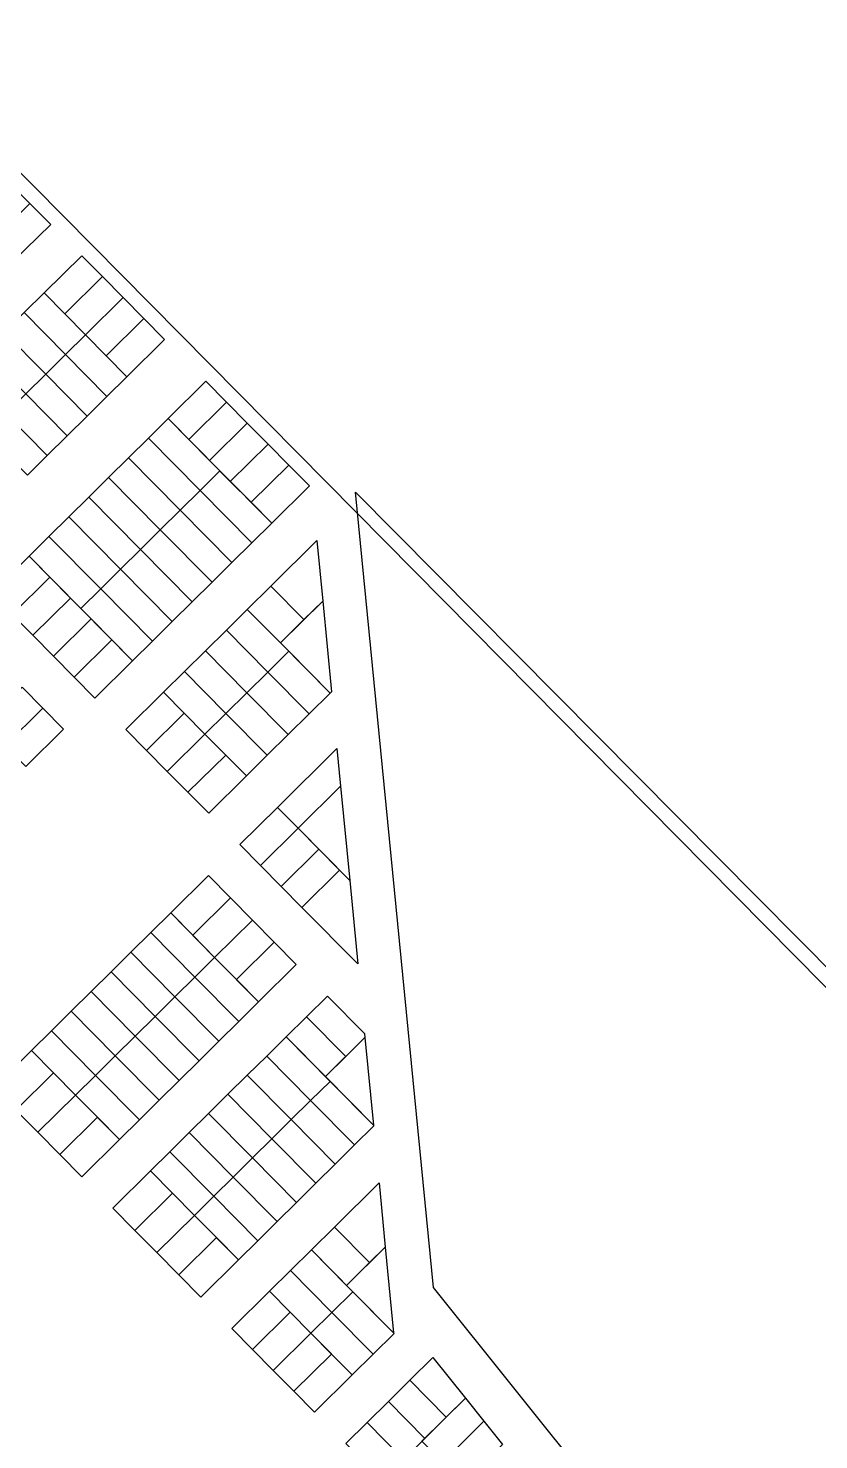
# Model space of a CAD drawing. Header units: metres. Extents: x 5590187 to 5598444, y 6961268 to 6971080.
# Drawn here: x 5596286.2 to 5596554.7, y 6968163.4 to 6968642.9 of the extents above; entities that cross this region are included whole.
import ezdxf

# ---------------------------------------------------------------- set-up
doc = ezdxf.new("R2010")
doc.units = ezdxf.units.M
doc.layers.add('zz_catastro_fontana', color=7, linetype='Continuous')

msp = doc.modelspace()

# ---------------------------------------------------------------- linework, layer by layer
at = {"layer": 'zz_catastro_fontana'}
for points in [[(5596576.84, 6968994.02), (5596914.68, 6968652.39), (5596566.27, 6968307.85), (5596228.44, 6968649.47), (5596576.84, 6968994.02)], [(5596266.93, 6968577.84), (5596279.73, 6968590.49), (5596286.76, 6968583.38), (5596273.96, 6968570.73), (5596266.93, 6968577.84)], [(5596273.96, 6968570.73), (5596286.76, 6968583.38), (5596293.79, 6968576.27), (5596280.99, 6968563.62), (5596273.96, 6968570.73)], [(5596291.54, 6968552.95), (5596304.34, 6968565.61), (5596311.37, 6968558.5), (5596298.57, 6968545.84), (5596291.54, 6968552.95)], [(5596298.57, 6968545.84), (5596311.37, 6968558.5), (5596318.4, 6968551.39), (5596305.6, 6968538.73), (5596298.57, 6968545.84)], [(5596284.78, 6968546.27), (5596291.54, 6968552.95), (5596305.6, 6968538.73), (5596298.85, 6968532.05), (5596284.78, 6968546.27)], [(5596305.6, 6968538.73), (5596318.4, 6968551.39), (5596325.43, 6968544.28), (5596312.63, 6968531.62), (5596305.6, 6968538.73)], [(5596278.03, 6968539.59), (5596284.78, 6968546.27), (5596298.85, 6968532.05), (5596292.09, 6968525.37), (5596278.03, 6968539.59)], [(5596312.63, 6968531.62), (5596325.43, 6968544.28), (5596332.46, 6968537.17), (5596319.66, 6968524.51), (5596312.63, 6968531.62)], [(5596271.27, 6968532.91), (5596278.03, 6968539.59), (5596292.09, 6968525.37), (5596285.34, 6968518.69), (5596271.27, 6968532.91)], [(5596298.85, 6968532.05), (5596305.6, 6968538.73), (5596319.66, 6968524.51), (5596312.91, 6968517.83), (5596298.85, 6968532.05)], [(5596292.09, 6968525.37), (5596298.85, 6968532.05), (5596312.91, 6968517.83), (5596306.15, 6968511.15), (5596292.09, 6968525.37)], [(5596285.34, 6968518.69), (5596292.09, 6968525.37), (5596306.15, 6968511.15), (5596299.4, 6968504.47), (5596285.34, 6968518.69)], [(5596333.73, 6968510.29), (5596346.53, 6968522.94), (5596353.56, 6968515.83), (5596340.76, 6968503.18), (5596333.73, 6968510.29)], [(5596278.58, 6968512.01), (5596285.34, 6968518.69), (5596299.4, 6968504.47), (5596292.64, 6968497.79), (5596278.58, 6968512.01)], [(5596340.76, 6968503.18), (5596353.56, 6968515.83), (5596360.59, 6968508.72), (5596347.79, 6968496.07), (5596340.76, 6968503.18)], [(5596271.83, 6968505.33), (5596278.58, 6968512.01), (5596292.64, 6968497.79), (5596285.89, 6968491.11), (5596271.83, 6968505.33)], [(5596326.97, 6968503.61), (5596333.73, 6968510.29), (5596351.31, 6968492.51), (5596344.55, 6968485.83), (5596326.97, 6968503.61)], [(5596347.79, 6968496.07), (5596360.59, 6968508.72), (5596367.62, 6968501.61), (5596354.82, 6968488.96), (5596347.79, 6968496.07)], [(5596320.22, 6968496.93), (5596326.97, 6968503.61), (5596344.55, 6968485.83), (5596337.8, 6968479.15), (5596320.22, 6968496.93)], [(5596354.82, 6968488.96), (5596367.62, 6968501.61), (5596374.65, 6968494.5), (5596361.85, 6968481.85), (5596354.82, 6968488.96)], [(5596313.46, 6968490.25), (5596320.22, 6968496.93), (5596337.8, 6968479.15), (5596331.04, 6968472.47), (5596313.46, 6968490.25)], [(5596344.55, 6968485.83), (5596351.31, 6968492.51), (5596368.89, 6968474.74), (5596362.13, 6968468.06), (5596344.55, 6968485.83)], [(5596361.85, 6968481.85), (5596374.65, 6968494.5), (5596381.68, 6968487.39), (5596368.89, 6968474.74), (5596361.85, 6968481.85)], [(5596306.71, 6968483.57), (5596313.46, 6968490.25), (5596331.04, 6968472.47), (5596324.29, 6968465.79), (5596306.71, 6968483.57)], [(5596337.8, 6968479.15), (5596344.55, 6968485.83), (5596362.13, 6968468.06), (5596355.38, 6968461.38), (5596337.8, 6968479.15)], [(5596397.37, 6968485.28), (5596588.7, 6968292.28), (5596603.93, 6968171.74), (5596621.83, 6968124.83), (5596680.43, 6968051.6), (5596722.17, 6967960.72), (5596713.71, 6967849.04), (5596672.45, 6967750.86), (5596604.34, 6967673.19), (5596517.06, 6967674.97), (5596136.27, 6968060.03), (5596189.78, 6968126.59), (5596301.01, 6968059.31), (5596454.98, 6967922.91), (5596477.33, 6967920.97), (5596539.96, 6967915.52), (5596583.16, 6967935.02), (5596597.17, 6967998.49), (5596506.6, 6968111.65), (5596423.83, 6968215.07), (5596397.37, 6968485.28)], [(5596299.95, 6968476.89), (5596306.71, 6968483.57), (5596324.29, 6968465.79), (5596317.53, 6968459.11), (5596299.95, 6968476.89)], [(5596293.2, 6968470.21), (5596299.95, 6968476.89), (5596317.53, 6968459.11), (5596310.78, 6968452.43), (5596293.2, 6968470.21)], [(5596331.04, 6968472.47), (5596337.8, 6968479.15), (5596355.38, 6968461.38), (5596348.62, 6968454.7), (5596331.04, 6968472.47)], [(5596324.29, 6968465.79), (5596331.04, 6968472.47), (5596348.62, 6968454.7), (5596341.87, 6968448.02), (5596324.29, 6968465.79)], [(5596286.44, 6968463.53), (5596293.2, 6968470.21), (5596310.78, 6968452.43), (5596304.02, 6968445.75), (5596286.44, 6968463.53)], [(5596386.21, 6968448.27), (5596379.84, 6968441.97), (5596368.59, 6968453.35), (5596384.22, 6968468.81), (5596386.21, 6968448.27)], [(5596273.64, 6968450.87), (5596286.44, 6968463.53), (5596293.48, 6968456.42), (5596280.68, 6968443.76), (5596273.64, 6968450.87)], [(5596317.53, 6968459.11), (5596324.29, 6968465.79), (5596341.87, 6968448.02), (5596335.11, 6968441.34), (5596317.53, 6968459.11)], [(5596310.78, 6968452.43), (5596317.53, 6968459.11), (5596335.11, 6968441.34), (5596328.36, 6968434.66), (5596310.78, 6968452.43)], [(5596280.68, 6968443.76), (5596293.48, 6968456.42), (5596300.51, 6968449.31), (5596287.71, 6968436.65), (5596280.68, 6968443.76)], [(5596304.02, 6968445.75), (5596310.78, 6968452.43), (5596328.36, 6968434.66), (5596321.6, 6968427.98), (5596304.02, 6968445.75)], [(5596360.59, 6968445.44), (5596368.59, 6968453.35), (5596379.84, 6968441.97), (5596371.84, 6968434.06), (5596360.59, 6968445.44)], [(5596287.71, 6968436.65), (5596300.51, 6968449.31), (5596307.54, 6968442.2), (5596294.74, 6968429.54), (5596287.71, 6968436.65)], [(5596389.19, 6968417.47), (5596388.72, 6968417), (5596371.84, 6968434.06), (5596386.21, 6968448.27), (5596389.19, 6968417.47)], [(5596353.48, 6968438.41), (5596360.59, 6968445.44), (5596374.65, 6968431.22), (5596367.54, 6968424.18), (5596353.48, 6968438.41)], [(5596294.74, 6968429.54), (5596307.54, 6968442.2), (5596314.57, 6968435.09), (5596301.77, 6968422.43), (5596294.74, 6968429.54)], [(5596346.37, 6968431.37), (5596353.48, 6968438.41), (5596367.54, 6968424.18), (5596360.43, 6968417.15), (5596346.37, 6968431.37)], [(5596301.77, 6968422.43), (5596314.57, 6968435.09), (5596321.6, 6968427.98), (5596308.8, 6968415.32), (5596301.77, 6968422.43)], [(5596339.26, 6968424.34), (5596346.37, 6968431.37), (5596360.43, 6968417.15), (5596353.32, 6968410.12), (5596339.26, 6968424.34)], [(5596367.54, 6968424.18), (5596374.65, 6968431.22), (5596388.72, 6968417), (5596381.61, 6968409.96), (5596367.54, 6968424.18)], [(5596332.15, 6968417.31), (5596339.26, 6968424.34), (5596353.32, 6968410.12), (5596346.21, 6968403.09), (5596332.15, 6968417.31)], [(5596360.43, 6968417.15), (5596367.54, 6968424.18), (5596381.61, 6968409.96), (5596374.5, 6968402.93), (5596360.43, 6968417.15)], [(5596271.28, 6968406.34), (5596284.07, 6968418.99), (5596291.11, 6968411.88), (5596278.31, 6968399.23), (5596271.28, 6968406.34)], [(5596319.35, 6968404.65), (5596332.15, 6968417.31), (5596339.18, 6968410.2), (5596326.38, 6968397.54), (5596319.35, 6968404.65)], [(5596353.32, 6968410.12), (5596360.43, 6968417.15), (5596374.5, 6968402.93), (5596367.39, 6968395.9), (5596353.32, 6968410.12)], [(5596278.31, 6968399.23), (5596291.11, 6968411.88), (5596298.14, 6968404.77), (5596285.34, 6968392.12), (5596278.31, 6968399.23)], [(5596326.38, 6968397.54), (5596339.18, 6968410.2), (5596346.21, 6968403.09), (5596333.41, 6968390.43), (5596326.38, 6968397.54)], [(5596346.21, 6968403.09), (5596353.32, 6968410.12), (5596367.39, 6968395.9), (5596360.27, 6968388.87), (5596346.21, 6968403.09)], [(5596333.41, 6968390.43), (5596346.21, 6968403.09), (5596353.24, 6968395.98), (5596340.44, 6968383.32), (5596333.41, 6968390.43)], [(5596340.44, 6968383.32), (5596353.24, 6968395.98), (5596360.27, 6968388.87), (5596347.48, 6968376.21), (5596340.44, 6968383.32)], [(5596392.29, 6968385.37), (5596377.85, 6968371.09), (5596370.82, 6968378.2), (5596391.05, 6968398.21), (5596392.29, 6968385.37)], [(5596395.39, 6968353.36), (5596377.85, 6968371.09), (5596392.29, 6968385.37), (5596395.39, 6968353.36)], [(5596358.02, 6968365.55), (5596370.82, 6968378.2), (5596377.85, 6968371.09), (5596365.06, 6968358.44), (5596358.02, 6968365.55)], [(5596365.06, 6968358.44), (5596377.85, 6968371.09), (5596384.89, 6968363.98), (5596372.09, 6968351.33), (5596365.06, 6968358.44)], [(5596372.09, 6968351.33), (5596384.89, 6968363.98), (5596391.92, 6968356.87), (5596379.12, 6968344.22), (5596372.09, 6968351.33)], [(5596395.39, 6968353.36), (5596398.13, 6968324.99), (5596379.12, 6968344.22), (5596391.92, 6968356.87), (5596395.39, 6968353.36)], [(5596334.56, 6968342.34), (5596347.36, 6968355), (5596354.85, 6968347.43), (5596342.05, 6968334.77), (5596334.56, 6968342.34)], [(5596342.05, 6968334.77), (5596354.85, 6968347.43), (5596362.3, 6968339.89), (5596349.5, 6968327.23), (5596342.05, 6968334.77)], [(5596327.8, 6968335.66), (5596334.56, 6968342.34), (5596349.5, 6968327.23), (5596342.75, 6968320.55), (5596327.8, 6968335.66)], [(5596356.96, 6968319.7), (5596349.5, 6968327.23), (5596362.3, 6968339.89), (5596369.75, 6968332.35), (5596356.96, 6968319.7)], [(5596321.05, 6968328.98), (5596327.8, 6968335.66), (5596342.75, 6968320.55), (5596335.99, 6968313.87), (5596321.05, 6968328.98)], [(5596364.44, 6968312.12), (5596356.96, 6968319.7), (5596369.75, 6968332.35), (5596377.24, 6968324.78), (5596364.44, 6968312.12)], [(5596314.3, 6968322.3), (5596321.05, 6968328.98), (5596335.99, 6968313.87), (5596329.24, 6968307.19), (5596314.3, 6968322.3)], [(5596342.75, 6968320.55), (5596349.5, 6968327.23), (5596364.44, 6968312.12), (5596357.69, 6968305.44), (5596342.75, 6968320.55)], [(5596307.54, 6968315.62), (5596314.3, 6968322.3), (5596329.24, 6968307.19), (5596322.48, 6968300.51), (5596307.54, 6968315.62)], [(5596335.99, 6968313.87), (5596342.75, 6968320.55), (5596357.69, 6968305.44), (5596350.93, 6968298.76), (5596335.99, 6968313.87)], [(5596300.79, 6968308.94), (5596307.54, 6968315.62), (5596322.48, 6968300.51), (5596315.73, 6968293.83), (5596300.79, 6968308.94)], [(5596329.24, 6968307.19), (5596335.99, 6968313.87), (5596350.93, 6968298.76), (5596344.18, 6968292.08), (5596329.24, 6968307.19)], [(5596400.55, 6968300.01), (5596394.04, 6968293.57), (5596380.68, 6968307.08), (5596387.79, 6968314.11), (5596400.43, 6968301.34), (5596400.55, 6968300.01)], [(5596294.03, 6968302.26), (5596300.79, 6968308.94), (5596315.73, 6968293.83), (5596308.97, 6968287.15), (5596294.03, 6968302.26)], [(5596322.48, 6968300.51), (5596329.24, 6968307.19), (5596344.18, 6968292.08), (5596337.42, 6968285.4), (5596322.48, 6968300.51)], [(5596373.75, 6968300.23), (5596380.68, 6968307.08), (5596394.04, 6968293.57), (5596387.11, 6968286.72), (5596373.75, 6968300.23)], [(5596287.28, 6968295.58), (5596294.03, 6968302.26), (5596308.97, 6968287.15), (5596302.22, 6968280.47), (5596287.28, 6968295.58)], [(5596315.73, 6968293.83), (5596322.48, 6968300.51), (5596337.42, 6968285.4), (5596330.67, 6968278.72), (5596315.73, 6968293.83)], [(5596367.17, 6968293.72), (5596373.75, 6968300.23), (5596388.69, 6968285.12), (5596382.11, 6968278.61), (5596367.17, 6968293.72)], [(5596403.43, 6968270.21), (5596387.11, 6968286.72), (5596400.55, 6968300.02), (5596403.43, 6968270.21)], [(5596274.48, 6968282.93), (5596287.28, 6968295.58), (5596294.76, 6968288.01), (5596281.97, 6968275.35), (5596274.48, 6968282.93)], [(5596308.97, 6968287.15), (5596315.73, 6968293.83), (5596330.67, 6968278.72), (5596323.91, 6968272.04), (5596308.97, 6968287.15)], [(5596360.59, 6968287.22), (5596367.17, 6968293.72), (5596382.11, 6968278.61), (5596375.53, 6968272.11), (5596360.59, 6968287.22)], [(5596281.97, 6968275.35), (5596294.76, 6968288.01), (5596302.22, 6968280.47), (5596289.42, 6968267.82), (5596281.97, 6968275.35)], [(5596302.22, 6968280.47), (5596308.97, 6968287.15), (5596323.91, 6968272.04), (5596317.16, 6968265.36), (5596302.22, 6968280.47)], [(5596354.02, 6968280.71), (5596360.59, 6968287.22), (5596375.53, 6968272.11), (5596368.96, 6968265.61), (5596354.02, 6968280.71)], [(5596403.43, 6968270.21), (5596403.47, 6968269.85), (5596397.05, 6968263.5), (5596382.11, 6968278.61), (5596388.69, 6968285.12), (5596403.43, 6968270.21)], [(5596296.87, 6968260.28), (5596289.42, 6968267.82), (5596302.22, 6968280.47), (5596309.67, 6968272.94), (5596296.87, 6968260.28)], [(5596347.44, 6968274.21), (5596354.02, 6968280.71), (5596368.96, 6968265.61), (5596362.38, 6968259.1), (5596347.44, 6968274.21)], [(5596390.48, 6968257), (5596375.53, 6968272.11), (5596382.11, 6968278.61), (5596397.05, 6968263.5), (5596390.48, 6968257)], [(5596304.36, 6968252.71), (5596296.87, 6968260.28), (5596309.67, 6968272.94), (5596317.16, 6968265.36), (5596304.36, 6968252.71)], [(5596340.86, 6968267.71), (5596347.44, 6968274.21), (5596362.38, 6968259.1), (5596355.8, 6968252.6), (5596340.86, 6968267.71)], [(5596383.9, 6968250.5), (5596368.96, 6968265.61), (5596375.53, 6968272.11), (5596390.48, 6968257), (5596383.9, 6968250.5)], [(5596334.28, 6968261.2), (5596340.86, 6968267.71), (5596355.8, 6968252.6), (5596349.23, 6968246.09), (5596334.28, 6968261.2)], [(5596377.32, 6968243.99), (5596362.38, 6968259.1), (5596368.96, 6968265.61), (5596383.9, 6968250.5), (5596377.32, 6968243.99)], [(5596327.71, 6968254.7), (5596334.28, 6968261.2), (5596349.23, 6968246.09), (5596342.65, 6968239.59), (5596327.71, 6968254.7)], [(5596370.75, 6968237.49), (5596355.8, 6968252.6), (5596362.38, 6968259.1), (5596377.32, 6968243.99), (5596370.75, 6968237.49)], [(5596314.91, 6968242.04), (5596327.71, 6968254.7), (5596335.2, 6968247.13), (5596322.4, 6968234.47), (5596314.91, 6968242.04)], [(5596364.17, 6968230.98), (5596349.23, 6968246.09), (5596355.8, 6968252.6), (5596370.75, 6968237.49), (5596364.17, 6968230.98)], [(5596322.4, 6968234.47), (5596335.2, 6968247.13), (5596342.65, 6968239.59), (5596329.85, 6968226.93), (5596322.4, 6968234.47)], [(5596357.59, 6968224.48), (5596342.65, 6968239.59), (5596349.23, 6968246.09), (5596364.17, 6968230.98), (5596357.59, 6968224.48)], [(5596407.44, 6968228.77), (5596402.13, 6968223.52), (5596390.18, 6968235.61), (5596405.33, 6968250.6), (5596407.44, 6968228.77)], [(5596337.3, 6968219.39), (5596329.85, 6968226.93), (5596342.65, 6968239.59), (5596350.1, 6968232.05), (5596337.3, 6968219.39)], [(5596344.79, 6968211.82), (5596337.3, 6968219.39), (5596350.1, 6968232.05), (5596357.59, 6968224.48), (5596344.79, 6968211.82)], [(5596382.36, 6968227.88), (5596390.18, 6968235.61), (5596402.13, 6968223.52), (5596394.31, 6968215.79), (5596382.36, 6968227.88)], [(5596375.25, 6968220.85), (5596382.36, 6968227.88), (5596396.42, 6968213.66), (5596389.31, 6968206.62), (5596375.25, 6968220.85)], [(5596410.25, 6968199.67), (5596394.31, 6968215.79), (5596407.44, 6968228.77), (5596410.25, 6968199.67)], [(5596368.14, 6968213.81), (5596375.25, 6968220.85), (5596389.31, 6968206.62), (5596382.2, 6968199.59), (5596368.14, 6968213.81)], [(5596355.34, 6968201.16), (5596368.14, 6968213.81), (5596375.17, 6968206.7), (5596362.37, 6968194.05), (5596355.34, 6968201.16)], [(5596389.31, 6968206.62), (5596396.42, 6968213.66), (5596410.49, 6968199.44), (5596403.38, 6968192.4), (5596389.31, 6968206.62)], [(5596362.37, 6968194.05), (5596375.17, 6968206.7), (5596382.2, 6968199.59), (5596369.4, 6968186.94), (5596362.37, 6968194.05)], [(5596382.2, 6968199.59), (5596389.31, 6968206.62), (5596403.38, 6968192.4), (5596396.26, 6968185.37), (5596382.2, 6968199.59)], [(5596369.4, 6968186.94), (5596382.2, 6968199.59), (5596389.23, 6968192.48), (5596376.43, 6968179.83), (5596369.4, 6968186.94)], [(5596376.43, 6968179.83), (5596389.23, 6968192.48), (5596396.26, 6968185.37), (5596383.47, 6968172.72), (5596376.43, 6968179.83)], [(5596434.72, 6968177.48), (5596428.18, 6968171.02), (5596415.77, 6968183.57), (5596423.62, 6968191.33), (5596434.72, 6968177.48)], [(5596408.52, 6968176.39), (5596415.77, 6968183.57), (5596428.18, 6968171.02), (5596420.93, 6968163.84), (5596408.52, 6968176.39)], [(5596401.27, 6968169.22), (5596408.52, 6968176.39), (5596420.93, 6968163.84), (5596413.68, 6968156.67), (5596401.27, 6968169.22)], [(5596440.99, 6968169.62), (5596426.97, 6968155.75), (5596419.93, 6968162.86), (5596434.72, 6968177.48), (5596440.99, 6968169.62)], [(5596394.01, 6968162.05), (5596401.27, 6968169.22), (5596413.68, 6968156.67), (5596406.42, 6968149.5), (5596394.01, 6968162.05)], [(5596447.28, 6968161.77), (5596434, 6968148.64), (5596426.97, 6968155.75), (5596440.99, 6968169.62), (5596447.28, 6968161.77)]]:
    msp.add_lwpolyline(points, close=True, dxfattribs=at)

doc.saveas('drawing.dxf')
